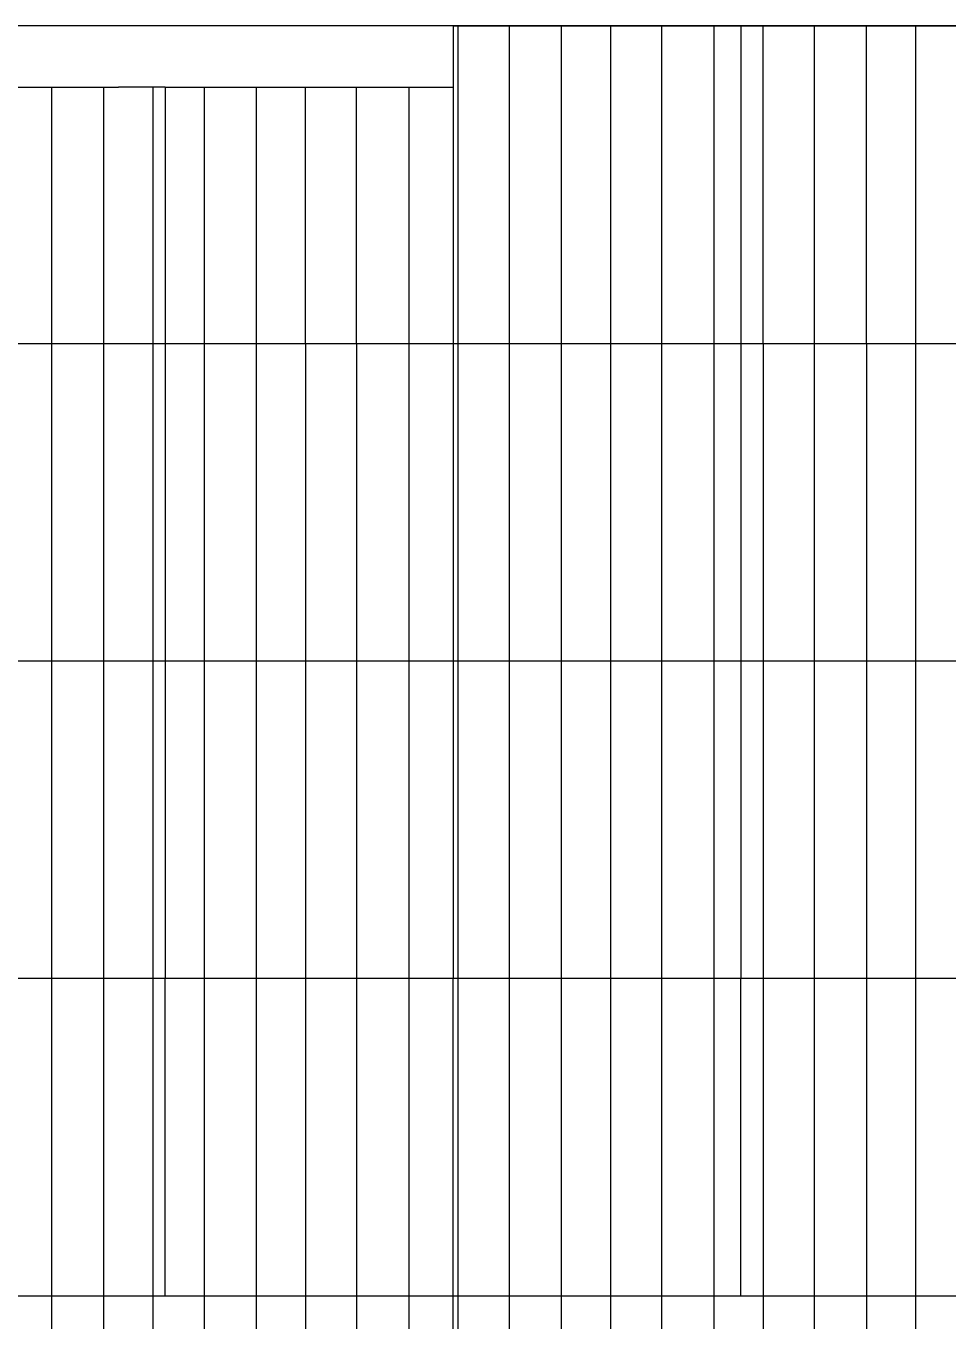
# Model space of a CAD drawing. Extents: x 0 to 304, y 106 to 158.
# Drawn here: x 37.82 to 56.56, y 131.28 to 157.6 of the extents above; entities that cross this region are included whole.
import ezdxf

# ---------------------------------------------------------------- set-up
doc = ezdxf.new("R2010")
doc.units = 0

msp = doc.modelspace()

# ---------------------------------------------------------------- linework, layer by layer
at = {"layer": 'main_merged'}
for p, q in [((35.75, 156.359, 4.8), (39.7, 156.359, 4.8)), ((35.75, 156.359, 9.6), (39.7, 156.359, 9.6)), ((35.75, 156.359, 14.4), (39.7, 156.359, 14.4)), ((41.55, 151.15, 4.8), (45.6, 151.15, 4.8)), ((41.55, 151.15, 9.6), (45.6, 151.15, 9.6)), ((41.55, 151.15, 14.4), (45.6, 151.15, 14.4)), ((53.25, 151.15, 4.8), (57.3, 151.15, 4.8)), ((53.25, 151.15, 9.6), (57.3, 151.15, 9.6)), ((53.25, 151.15, 14.4), (57.3, 151.15, 14.4)), ((41.55, 144.7, 4.8), (45.6, 144.7, 4.8)), ((41.55, 144.7, 9.6), (45.6, 144.7, 9.6)), ((41.55, 144.7, 14.4), (45.6, 144.7, 14.4)), ((53.25, 144.7, 4.8), (57.3, 144.7, 4.8)), ((53.25, 144.7, 9.6), (57.3, 144.7, 9.6)), ((53.25, 144.7, 14.4), (57.3, 144.7, 14.4)), ((41.55, 138.25, 4.8), (45.6, 138.25, 4.8)), ((41.55, 138.25, 9.6), (45.6, 138.25, 9.6)), ((41.55, 138.25, 14.4), (45.6, 138.25, 14.4)), ((53.25, 138.25, 4.8), (57.3, 138.25, 4.8)), ((53.25, 138.25, 9.6), (57.3, 138.25, 9.6)), ((53.25, 138.25, 14.4), (57.3, 138.25, 14.4)), ((41.55, 131.8, 4.8), (45.6, 131.8, 4.8)), ((41.55, 131.8, 9.6), (45.6, 131.8, 9.6)), ((41.55, 131.8, 14.4), (45.6, 131.8, 14.4)), ((53.25, 131.8, 4.8), (57.3, 131.8, 4.8)), ((53.25, 131.8, 9.6), (57.3, 131.8, 9.6)), ((53.25, 131.8, 14.4), (57.3, 131.8, 14.4))]:
    msp.add_line(p, q, dxfattribs=at)
at = {"layer": 'main_splited'}
for p, q in [((46.5, 157.6, 4.8), (52.35, 157.6, 4.8)), ((46.5, 157.6, 9.6), (52.35, 157.6, 9.6)), ((46.5, 157.6, 14.4), (52.35, 157.6, 14.4)), ((52.35, 157.6, 4.8), (58.2, 157.6, 4.8)), ((52.35, 157.6, 9.6), (58.2, 157.6, 9.6)), ((52.35, 157.6, 14.4), (58.2, 157.6, 14.4)), ((40.65, 156.359, 4.8), (39.7, 156.359, 4.8)), ((40.65, 156.359, 9.6), (39.7, 156.359, 9.6)), ((40.65, 156.359, 14.4), (39.7, 156.359, 14.4)), ((40.65, 156.359, 4.8), (46.5, 156.359, 4.8)), ((40.65, 156.359, 9.6), (46.5, 156.359, 9.6)), ((40.65, 156.359, 14.4), (46.5, 156.359, 14.4)), ((34.8, 151.15, 4.8), (40.65, 151.15, 4.8)), ((34.8, 151.15, 9.6), (40.65, 151.15, 9.6)), ((34.8, 151.15, 14.4), (40.65, 151.15, 14.4)), ((40.65, 151.15, 4.8), (41.55, 151.15, 4.8)), ((40.65, 151.15, 9.6), (41.55, 151.15, 9.6)), ((40.65, 151.15, 14.4), (41.55, 151.15, 14.4)), ((45.6, 151.15, 4.8), (46.5, 151.15, 4.8)), ((45.6, 151.15, 9.6), (46.5, 151.15, 9.6)), ((45.6, 151.15, 14.4), (46.5, 151.15, 14.4)), ((46.5, 151.15, 4.8), (52.35, 151.15, 4.8)), ((46.5, 151.15, 9.6), (52.35, 151.15, 9.6)), ((46.5, 151.15, 14.4), (52.35, 151.15, 14.4)), ((52.35, 151.15, 4.8), (53.25, 151.15, 4.8)), ((52.35, 151.15, 9.6), (53.25, 151.15, 9.6)), ((52.35, 151.15, 14.4), (53.25, 151.15, 14.4)), ((34.8, 144.7, 4.8), (40.65, 144.7, 4.8)), ((34.8, 144.7, 9.6), (40.65, 144.7, 9.6)), ((34.8, 144.7, 14.4), (40.65, 144.7, 14.4)), ((40.65, 144.7, 4.8), (41.55, 144.7, 4.8)), ((40.65, 144.7, 9.6), (41.55, 144.7, 9.6)), ((40.65, 144.7, 14.4), (41.55, 144.7, 14.4)), ((45.6, 144.7, 4.8), (46.5, 144.7, 4.8)), ((45.6, 144.7, 9.6), (46.5, 144.7, 9.6)), ((45.6, 144.7, 14.4), (46.5, 144.7, 14.4)), ((46.5, 144.7, 4.8), (52.35, 144.7, 4.8)), ((46.5, 144.7, 9.6), (52.35, 144.7, 9.6)), ((46.5, 144.7, 14.4), (52.35, 144.7, 14.4)), ((52.35, 144.7, 4.8), (53.25, 144.7, 4.8)), ((52.35, 144.7, 9.6), (53.25, 144.7, 9.6)), ((52.35, 144.7, 14.4), (53.25, 144.7, 14.4)), ((34.8, 138.25, 4.8), (40.65, 138.25, 4.8)), ((34.8, 138.25, 9.6), (40.65, 138.25, 9.6)), ((34.8, 138.25, 14.4), (40.65, 138.25, 14.4)), ((40.65, 138.25, 4.8), (41.55, 138.25, 4.8)), ((40.65, 138.25, 9.6), (41.55, 138.25, 9.6)), ((40.65, 138.25, 14.4), (41.55, 138.25, 14.4)), ((45.6, 138.25, 4.8), (46.5, 138.25, 4.8)), ((45.6, 138.25, 9.6), (46.5, 138.25, 9.6)), ((45.6, 138.25, 14.4), (46.5, 138.25, 14.4)), ((46.5, 138.25, 4.8), (52.35, 138.25, 4.8)), ((46.5, 138.25, 9.6), (52.35, 138.25, 9.6)), ((46.5, 138.25, 14.4), (52.35, 138.25, 14.4)), ((52.35, 138.25, 4.8), (53.25, 138.25, 4.8)), ((52.35, 138.25, 9.6), (53.25, 138.25, 9.6)), ((52.35, 138.25, 14.4), (53.25, 138.25, 14.4)), ((34.8, 131.8, 4.8), (40.65, 131.8, 4.8)), ((34.8, 131.8, 9.6), (40.65, 131.8, 9.6)), ((34.8, 131.8, 14.4), (40.65, 131.8, 14.4)), ((40.65, 131.8, 4.8), (41.55, 131.8, 4.8)), ((40.65, 131.8, 9.6), (41.55, 131.8, 9.6)), ((40.65, 131.8, 14.4), (41.55, 131.8, 14.4)), ((45.6, 131.8, 4.8), (46.5, 131.8, 4.8)), ((45.6, 131.8, 9.6), (46.5, 131.8, 9.6)), ((45.6, 131.8, 14.4), (46.5, 131.8, 14.4)), ((46.5, 131.8, 4.8), (52.35, 131.8, 4.8)), ((46.5, 131.8, 9.6), (52.35, 131.8, 9.6)), ((46.5, 131.8, 14.4), (52.35, 131.8, 14.4)), ((52.35, 131.8, 4.8), (53.25, 131.8, 4.8)), ((52.35, 131.8, 9.6), (53.25, 131.8, 9.6)), ((52.35, 131.8, 14.4), (53.25, 131.8, 14.4))]:
    msp.add_line(p, q, dxfattribs=at)
at = {"layer": 'RRO 200x300x6'}
for p, q in [((46.5, 157.6), (46.5, 157.6, 4.8)), ((46.5, 157.6, 4.8), (46.5, 157.6, 9.6)), ((46.5, 157.6, 9.6), (46.5, 157.6, 14.4)), ((52.35, 157.6), (52.35, 157.6, 4.8)), ((52.35, 157.6, 4.8), (52.35, 157.6, 9.6)), ((52.35, 157.6, 9.6), (52.35, 157.6, 14.4)), ((40.65, 156.359), (40.65, 156.359, 4.8)), ((40.65, 156.359, 4.8), (40.65, 156.359, 9.6)), ((40.65, 156.359, 9.6), (40.65, 156.359, 14.4)), ((46.5, 156.359), (46.5, 156.359, 4.8)), ((46.5, 156.359, 4.8), (46.5, 156.359, 9.6)), ((46.5, 156.359, 9.6), (46.5, 156.359, 14.4)), ((40.65, 151.15), (40.65, 151.15, 4.8)), ((40.65, 151.15, 4.8), (40.65, 151.15, 9.6)), ((40.65, 151.15, 9.6), (40.65, 151.15, 14.4)), ((46.5, 151.15), (46.5, 151.15, 4.8)), ((46.5, 151.15, 4.8), (46.5, 151.15, 9.6)), ((46.5, 151.15, 9.6), (46.5, 151.15, 14.4)), ((52.35, 151.15), (52.35, 151.15, 4.8)), ((52.35, 151.15, 4.8), (52.35, 151.15, 9.6)), ((52.35, 151.15, 9.6), (52.35, 151.15, 14.4)), ((40.65, 144.7), (40.65, 144.7, 4.8)), ((40.65, 144.7, 4.8), (40.65, 144.7, 9.6)), ((40.65, 144.7, 9.6), (40.65, 144.7, 14.4)), ((46.5, 144.7), (46.5, 144.7, 4.8)), ((46.5, 144.7, 4.8), (46.5, 144.7, 9.6)), ((46.5, 144.7, 9.6), (46.5, 144.7, 14.4)), ((52.35, 144.7), (52.35, 144.7, 4.8)), ((52.35, 144.7, 4.8), (52.35, 144.7, 9.6)), ((52.35, 144.7, 9.6), (52.35, 144.7, 14.4)), ((40.65, 138.25), (40.65, 138.25, 4.8)), ((40.65, 138.25, 4.8), (40.65, 138.25, 9.6)), ((40.65, 138.25, 9.6), (40.65, 138.25, 14.4)), ((46.5, 138.25), (46.5, 138.25, 4.8)), ((46.5, 138.25, 4.8), (46.5, 138.25, 9.6)), ((46.5, 138.25, 9.6), (46.5, 138.25, 14.4)), ((52.35, 138.25), (52.35, 138.25, 4.8)), ((52.35, 138.25, 4.8), (52.35, 138.25, 9.6)), ((52.35, 138.25, 9.6), (52.35, 138.25, 14.4)), ((40.65, 131.8), (40.65, 131.8, 4.8)), ((40.65, 131.8, 4.8), (40.65, 131.8, 9.6)), ((40.65, 131.8, 9.6), (40.65, 131.8, 14.4)), ((46.5, 131.8), (46.5, 131.8, 4.8)), ((46.5, 131.8, 4.8), (46.5, 131.8, 9.6)), ((46.5, 131.8, 9.6), (46.5, 131.8, 14.4)), ((52.35, 131.8), (52.35, 131.8, 4.8)), ((52.35, 131.8, 4.8), (52.35, 131.8, 9.6)), ((52.35, 131.8, 9.6), (52.35, 131.8, 14.4))]:
    msp.add_line(p, q, dxfattribs=at)
at = {"layer": 'secondary'}
for p, q in [((46.6, 157.6, 4.8), (46.6, 151.15, 4.8)), ((46.6, 157.6, 9.6), (46.6, 151.15, 9.6)), ((46.6, 157.6, 14.4), (46.6, 151.15, 14.4)), ((47.64, 157.6, 4.8), (47.64, 151.15, 4.8)), ((47.64, 157.6, 9.6), (47.64, 151.15, 9.6)), ((47.64, 157.6, 14.4), (47.64, 151.15, 14.4)), ((48.7, 157.6, 4.8), (48.7, 151.15, 4.8)), ((48.7, 157.6, 9.6), (48.7, 151.15, 9.6)), ((48.7, 157.6, 14.4), (48.7, 151.15, 14.4)), ((49.7, 157.6, 4.8), (49.7, 151.15, 4.8)), ((49.7, 157.6, 9.6), (49.7, 151.15, 9.6)), ((49.7, 157.6, 14.4), (49.7, 151.15, 14.4)), ((50.74, 157.6, 4.8), (50.74, 151.15, 4.8)), ((50.74, 157.6, 9.6), (50.74, 151.15, 9.6)), ((50.74, 157.6, 14.4), (50.74, 151.15, 14.4)), ((51.8, 157.6, 4.8), (51.8, 151.15, 4.8)), ((51.8, 157.6, 9.6), (51.8, 151.15, 9.6)), ((51.8, 157.6, 14.4), (51.8, 151.15, 14.4)), ((52.8, 151.15, 4.8), (52.8, 157.601, 4.8)), ((52.8, 151.15, 9.6), (52.8, 157.601, 9.6)), ((52.8, 151.15, 14.4), (52.8, 157.601, 14.4)), ((53.84, 157.601, 4.8), (53.84, 151.15, 4.8)), ((53.84, 157.601, 9.6), (53.84, 151.15, 9.6)), ((53.84, 157.601, 14.4), (53.84, 151.15, 14.4)), ((54.9, 151.15, 4.8), (54.9, 157.601, 4.8)), ((54.9, 151.15, 9.6), (54.9, 157.601, 9.6)), ((54.9, 151.15, 14.4), (54.9, 157.601, 14.4)), ((55.9, 157.601, 4.8), (55.9, 151.15, 4.8)), ((55.9, 157.601, 9.6), (55.9, 151.15, 9.6)), ((55.9, 157.601, 14.4), (55.9, 151.15, 14.4)), ((38.34, 156.36, 4.8), (38.34, 151.15, 4.8)), ((38.34, 156.36, 9.6), (38.34, 151.15, 9.6)), ((38.34, 156.36, 14.4), (38.34, 151.15, 14.4)), ((39.4, 156.36, 4.8), (39.4, 151.15, 4.8)), ((39.4, 156.36, 9.6), (39.4, 151.15, 9.6)), ((39.4, 156.36, 14.4), (39.4, 151.15, 14.4)), ((40.4, 156.36, 4.8), (40.4, 151.15, 4.8)), ((40.4, 156.36, 9.6), (40.4, 151.15, 9.6)), ((40.4, 156.36, 14.4), (40.4, 151.15, 14.4)), ((41.44, 156.359, 4.8), (41.44, 151.15, 4.8)), ((41.44, 156.359, 9.6), (41.44, 151.15, 9.6)), ((41.44, 156.359, 14.4), (41.44, 151.15, 14.4)), ((42.5, 156.359, 4.8), (42.5, 151.15, 4.8)), ((42.5, 156.359, 9.6), (42.5, 151.15, 9.6)), ((42.5, 156.359, 14.4), (42.5, 151.15, 14.4)), ((43.5, 151.15, 4.8), (43.5, 156.359, 4.8)), ((43.5, 151.15, 9.6), (43.5, 156.359, 9.6)), ((43.5, 151.15, 14.4), (43.5, 156.359, 14.4)), ((44.54, 151.15, 4.8), (44.54, 156.359, 4.8)), ((44.54, 151.15, 9.6), (44.54, 156.359, 9.6)), ((44.54, 151.15, 14.4), (44.54, 156.359, 14.4)), ((45.6, 156.359, 4.8), (45.6, 151.15, 4.8)), ((45.6, 156.359, 9.6), (45.6, 151.15, 9.6)), ((45.6, 156.359, 14.4), (45.6, 151.15, 14.4)), ((38.34, 151.15, 4.8), (38.34, 144.7, 4.8)), ((38.34, 151.15, 9.6), (38.34, 144.7, 9.6)), ((38.34, 151.15, 14.4), (38.34, 144.7, 14.4)), ((39.4, 151.15, 4.8), (39.4, 144.7, 4.8)), ((39.4, 151.15, 9.6), (39.4, 144.7, 9.6)), ((39.4, 151.15, 14.4), (39.4, 144.7, 14.4)), ((40.4, 151.15, 4.8), (40.4, 144.7, 4.8)), ((40.4, 151.15, 9.6), (40.4, 144.7, 9.6)), ((40.4, 151.15, 14.4), (40.4, 144.7, 14.4)), ((41.44, 151.15, 4.8), (41.44, 144.7, 4.8)), ((41.44, 151.15, 9.6), (41.44, 144.7, 9.6)), ((41.44, 151.15, 14.4), (41.44, 144.7, 14.4)), ((42.5, 151.15, 4.8), (42.5, 144.7, 4.8)), ((42.5, 151.15, 9.6), (42.5, 144.7, 9.6)), ((42.5, 151.15, 14.4), (42.5, 144.7, 14.4)), ((43.5, 151.15, 4.8), (43.5, 144.7, 4.8)), ((43.5, 151.15, 9.6), (43.5, 144.7, 9.6)), ((43.5, 151.15, 14.4), (43.5, 144.7, 14.4)), ((44.54, 151.15, 4.8), (44.54, 144.7, 4.8)), ((44.54, 151.15, 9.6), (44.54, 144.7, 9.6)), ((44.54, 151.15, 14.4), (44.54, 144.7, 14.4)), ((45.6, 151.15, 4.8), (45.6, 144.7, 4.8)), ((45.6, 151.15, 9.6), (45.6, 144.7, 9.6)), ((45.6, 151.15, 14.4), (45.6, 144.7, 14.4)), ((46.6, 151.15, 4.8), (46.6, 144.7, 4.8)), ((46.6, 151.15, 9.6), (46.6, 144.7, 9.6)), ((46.6, 151.15, 14.4), (46.6, 144.7, 14.4)), ((47.64, 151.15, 4.8), (47.64, 144.7, 4.8)), ((47.64, 151.15, 9.6), (47.64, 144.7, 9.6)), ((47.64, 151.15, 14.4), (47.64, 144.7, 14.4)), ((48.7, 151.15, 4.8), (48.7, 144.7, 4.8)), ((48.7, 151.15, 9.6), (48.7, 144.7, 9.6)), ((48.7, 151.15, 14.4), (48.7, 144.7, 14.4)), ((49.7, 151.15, 4.8), (49.7, 144.7, 4.8)), ((49.7, 151.15, 9.6), (49.7, 144.7, 9.6)), ((49.7, 151.15, 14.4), (49.7, 144.7, 14.4)), ((50.74, 151.15, 4.8), (50.74, 144.7, 4.8)), ((50.74, 151.15, 9.6), (50.74, 144.7, 9.6)), ((50.74, 151.15, 14.4), (50.74, 144.7, 14.4)), ((51.8, 151.15, 4.8), (51.8, 144.7, 4.8)), ((51.8, 151.15, 9.6), (51.8, 144.7, 9.6)), ((51.8, 151.15, 14.4), (51.8, 144.7, 14.4)), ((52.8, 151.15, 4.8), (52.8, 144.7, 4.8)), ((52.8, 151.15, 9.6), (52.8, 144.7, 9.6)), ((52.8, 151.15, 14.4), (52.8, 144.7, 14.4)), ((53.84, 151.15, 4.8), (53.84, 144.7, 4.8)), ((53.84, 151.15, 9.6), (53.84, 144.7, 9.6)), ((53.84, 151.15, 14.4), (53.84, 144.7, 14.4)), ((54.9, 151.15, 4.8), (54.9, 144.7, 4.8)), ((54.9, 151.15, 9.6), (54.9, 144.7, 9.6)), ((54.9, 151.15, 14.4), (54.9, 144.7, 14.4)), ((55.9, 151.15, 4.8), (55.9, 144.7, 4.8)), ((55.9, 151.15, 9.6), (55.9, 144.7, 9.6)), ((55.9, 151.15, 14.4), (55.9, 144.7, 14.4)), ((38.34, 144.7, 4.8), (38.34, 138.25, 4.8)), ((38.34, 144.7, 9.6), (38.34, 138.25, 9.6)), ((38.34, 144.7, 14.4), (38.34, 138.25, 14.4)), ((39.4, 144.7, 4.8), (39.4, 138.25, 4.8)), ((39.4, 144.7, 9.6), (39.4, 138.25, 9.6)), ((39.4, 144.7, 14.4), (39.4, 138.25, 14.4)), ((40.4, 144.7, 4.8), (40.4, 138.25, 4.8)), ((40.4, 144.7, 9.6), (40.4, 138.25, 9.6)), ((40.4, 144.7, 14.4), (40.4, 138.25, 14.4)), ((41.44, 144.7, 4.8), (41.44, 138.25, 4.8)), ((41.44, 144.7, 9.6), (41.44, 138.25, 9.6)), ((41.44, 144.7, 14.4), (41.44, 138.25, 14.4)), ((42.5, 144.7, 4.8), (42.5, 138.25, 4.8)), ((42.5, 144.7, 9.6), (42.5, 138.25, 9.6)), ((42.5, 144.7, 14.4), (42.5, 138.25, 14.4)), ((43.5, 144.7, 4.8), (43.5, 138.25, 4.8)), ((43.5, 144.7, 9.6), (43.5, 138.25, 9.6)), ((43.5, 144.7, 14.4), (43.5, 138.25, 14.4)), ((44.54, 144.7, 4.8), (44.54, 138.25, 4.8)), ((44.54, 144.7, 9.6), (44.54, 138.25, 9.6)), ((44.54, 144.7, 14.4), (44.54, 138.25, 14.4)), ((45.6, 144.7, 4.8), (45.6, 138.25, 4.8)), ((45.6, 144.7, 9.6), (45.6, 138.25, 9.6)), ((45.6, 144.7, 14.4), (45.6, 138.25, 14.4)), ((46.6, 144.7, 4.8), (46.6, 138.25, 4.8)), ((46.6, 144.7, 9.6), (46.6, 138.25, 9.6)), ((46.6, 144.7, 14.4), (46.6, 138.25, 14.4)), ((47.64, 144.7, 4.8), (47.64, 138.25, 4.8)), ((47.64, 144.7, 9.6), (47.64, 138.25, 9.6)), ((47.64, 144.7, 14.4), (47.64, 138.25, 14.4)), ((48.7, 144.7, 4.8), (48.7, 138.25, 4.8)), ((48.7, 144.7, 9.6), (48.7, 138.25, 9.6)), ((48.7, 144.7, 14.4), (48.7, 138.25, 14.4)), ((49.7, 144.7, 4.8), (49.7, 138.25, 4.8)), ((49.7, 144.7, 9.6), (49.7, 138.25, 9.6)), ((49.7, 144.7, 14.4), (49.7, 138.25, 14.4)), ((50.74, 144.7, 4.8), (50.74, 138.25, 4.8)), ((50.74, 144.7, 9.6), (50.74, 138.25, 9.6)), ((50.74, 144.7, 14.4), (50.74, 138.25, 14.4)), ((51.8, 144.7, 4.8), (51.8, 138.25, 4.8)), ((51.8, 144.7, 9.6), (51.8, 138.25, 9.6)), ((51.8, 144.7, 14.4), (51.8, 138.25, 14.4)), ((52.8, 144.7, 4.8), (52.8, 138.25, 4.8)), ((52.8, 144.7, 9.6), (52.8, 138.25, 9.6)), ((52.8, 144.7, 14.4), (52.8, 138.25, 14.4)), ((53.84, 144.7, 4.8), (53.84, 138.25, 4.8)), ((53.84, 144.7, 9.6), (53.84, 138.25, 9.6)), ((53.84, 144.7, 14.4), (53.84, 138.25, 14.4)), ((54.9, 144.7, 4.8), (54.9, 138.25, 4.8)), ((54.9, 144.7, 9.6), (54.9, 138.25, 9.6)), ((54.9, 144.7, 14.4), (54.9, 138.25, 14.4)), ((55.9, 144.7, 4.8), (55.9, 138.25, 4.8)), ((55.9, 144.7, 9.6), (55.9, 138.25, 9.6)), ((55.9, 144.7, 14.4), (55.9, 138.25, 14.4)), ((38.34, 138.25, 4.8), (38.34, 131.8, 4.8)), ((38.34, 138.25, 9.6), (38.34, 131.8, 9.6)), ((38.34, 138.25, 14.4), (38.34, 131.8, 14.4)), ((39.4, 138.25, 4.8), (39.4, 131.8, 4.8)), ((39.4, 138.25, 9.6), (39.4, 131.8, 9.6)), ((39.4, 138.25, 14.4), (39.4, 131.8, 14.4)), ((40.4, 138.25, 4.8), (40.4, 131.8, 4.8)), ((40.4, 138.25, 9.6), (40.4, 131.8, 9.6)), ((40.4, 138.25, 14.4), (40.4, 131.8, 14.4)), ((41.44, 138.25, 4.8), (41.44, 131.8, 4.8)), ((41.44, 138.25, 9.6), (41.44, 131.8, 9.6)), ((41.44, 138.25, 14.4), (41.44, 131.8, 14.4)), ((42.5, 138.25, 4.8), (42.5, 131.8, 4.8)), ((42.5, 138.25, 9.6), (42.5, 131.8, 9.6)), ((42.5, 138.25, 14.4), (42.5, 131.8, 14.4)), ((43.5, 138.25, 4.8), (43.5, 131.8, 4.8)), ((43.5, 138.25, 9.6), (43.5, 131.8, 9.6)), ((43.5, 138.25, 14.4), (43.5, 131.8, 14.4)), ((44.54, 138.25, 4.8), (44.54, 131.8, 4.8)), ((44.54, 138.25, 9.6), (44.54, 131.8, 9.6)), ((44.54, 138.25, 14.4), (44.54, 131.8, 14.4)), ((45.6, 138.25, 4.8), (45.6, 131.8, 4.8)), ((45.6, 138.25, 9.6), (45.6, 131.8, 9.6)), ((45.6, 138.25, 14.4), (45.6, 131.8, 14.4)), ((46.6, 138.25, 4.8), (46.6, 131.8, 4.8)), ((46.6, 138.25, 9.6), (46.6, 131.8, 9.6)), ((46.6, 138.25, 14.4), (46.6, 131.8, 14.4)), ((47.64, 138.25, 4.8), (47.64, 131.8, 4.8)), ((47.64, 138.25, 9.6), (47.64, 131.8, 9.6)), ((47.64, 138.25, 14.4), (47.64, 131.8, 14.4)), ((48.7, 138.25, 4.8), (48.7, 131.8, 4.8)), ((48.7, 138.25, 9.6), (48.7, 131.8, 9.6)), ((48.7, 138.25, 14.4), (48.7, 131.8, 14.4)), ((49.7, 138.25, 4.8), (49.7, 131.8, 4.8)), ((49.7, 138.25, 9.6), (49.7, 131.8, 9.6)), ((49.7, 138.25, 14.4), (49.7, 131.8, 14.4)), ((50.74, 138.25, 4.8), (50.74, 131.8, 4.8)), ((50.74, 138.25, 9.6), (50.74, 131.8, 9.6)), ((50.74, 138.25, 14.4), (50.74, 131.8, 14.4)), ((51.8, 138.25, 4.8), (51.8, 131.8, 4.8)), ((51.8, 138.25, 9.6), (51.8, 131.8, 9.6)), ((51.8, 138.25, 14.4), (51.8, 131.8, 14.4)), ((52.8, 138.25, 4.8), (52.8, 131.8, 4.8)), ((52.8, 138.25, 9.6), (52.8, 131.8, 9.6)), ((52.8, 138.25, 14.4), (52.8, 131.8, 14.4)), ((53.84, 138.25, 4.8), (53.84, 131.8, 4.8)), ((53.84, 138.25, 9.6), (53.84, 131.8, 9.6)), ((53.84, 138.25, 14.4), (53.84, 131.8, 14.4)), ((54.9, 138.25, 4.8), (54.9, 131.8, 4.8)), ((54.9, 138.25, 9.6), (54.9, 131.8, 9.6)), ((54.9, 138.25, 14.4), (54.9, 131.8, 14.4)), ((55.9, 138.25, 4.8), (55.9, 131.8, 4.8)), ((55.9, 138.25, 9.6), (55.9, 131.8, 9.6)), ((55.9, 138.25, 14.4), (55.9, 131.8, 14.4)), ((38.34, 131.8, 4.8), (38.34, 125.35, 4.8)), ((38.34, 131.8, 9.6), (38.34, 125.35, 9.6)), ((38.34, 131.8, 14.4), (38.34, 125.35, 14.4)), ((39.4, 131.8, 4.8), (39.4, 125.35, 4.8)), ((39.4, 131.8, 9.6), (39.4, 125.35, 9.6)), ((39.4, 131.8, 14.4), (39.4, 125.35, 14.4)), ((40.4, 131.8, 4.8), (40.4, 125.35, 4.8)), ((40.4, 131.8, 9.6), (40.4, 125.35, 9.6)), ((40.4, 131.8, 14.4), (40.4, 125.35, 14.4)), ((41.44, 131.8, 4.8), (41.44, 125.35, 4.8)), ((41.44, 131.8, 9.6), (41.44, 125.35, 9.6)), ((41.44, 131.8, 14.4), (41.44, 125.35, 14.4)), ((42.5, 131.8, 4.8), (42.5, 125.35, 4.8)), ((42.5, 131.8, 9.6), (42.5, 125.35, 9.6)), ((42.5, 131.8, 14.4), (42.5, 125.35, 14.4)), ((43.5, 131.8, 4.8), (43.5, 125.35, 4.8)), ((43.5, 131.8, 9.6), (43.5, 125.35, 9.6)), ((43.5, 131.8, 14.4), (43.5, 125.35, 14.4)), ((44.54, 131.8, 4.8), (44.54, 125.35, 4.8)), ((44.54, 131.8, 9.6), (44.54, 125.35, 9.6)), ((44.54, 131.8, 14.4), (44.54, 125.35, 14.4)), ((45.6, 131.8, 4.8), (45.6, 125.35, 4.8)), ((45.6, 131.8, 9.6), (45.6, 125.35, 9.6)), ((45.6, 131.8, 14.4), (45.6, 125.35, 14.4)), ((46.6, 131.8, 4.8), (46.6, 125.35, 4.8)), ((46.6, 131.8, 9.6), (46.6, 125.35, 9.6)), ((46.6, 131.8, 14.4), (46.6, 125.35, 14.4)), ((47.64, 131.8, 4.8), (47.64, 125.35, 4.8)), ((47.64, 131.8, 9.6), (47.64, 125.35, 9.6)), ((47.64, 131.8, 14.4), (47.64, 125.35, 14.4)), ((48.7, 131.8, 4.8), (48.7, 125.35, 4.8)), ((48.7, 131.8, 9.6), (48.7, 125.35, 9.6)), ((48.7, 131.8, 14.4), (48.7, 125.35, 14.4)), ((49.7, 131.8, 4.8), (49.7, 125.35, 4.8)), ((49.7, 131.8, 9.6), (49.7, 125.35, 9.6)), ((49.7, 131.8, 14.4), (49.7, 125.35, 14.4)), ((50.74, 131.8, 4.8), (50.74, 125.35, 4.8)), ((50.74, 131.8, 9.6), (50.74, 125.35, 9.6)), ((50.74, 131.8, 14.4), (50.74, 125.35, 14.4)), ((51.8, 131.8, 4.8), (51.8, 125.35, 4.8)), ((51.8, 131.8, 9.6), (51.8, 125.35, 9.6)), ((51.8, 131.8, 14.4), (51.8, 125.35, 14.4)), ((52.8, 131.8, 4.8), (52.8, 125.35, 4.8)), ((52.8, 131.8, 9.6), (52.8, 125.35, 9.6)), ((52.8, 131.8, 14.4), (52.8, 125.35, 14.4)), ((53.84, 131.8, 4.8), (53.84, 125.35, 4.8)), ((53.84, 131.8, 9.6), (53.84, 125.35, 9.6)), ((53.84, 131.8, 14.4), (53.84, 125.35, 14.4)), ((54.9, 131.8, 4.8), (54.9, 125.35, 4.8)), ((54.9, 131.8, 9.6), (54.9, 125.35, 9.6)), ((54.9, 131.8, 14.4), (54.9, 125.35, 14.4)), ((55.9, 131.8, 4.8), (55.9, 125.35, 4.8)), ((55.9, 131.8, 9.6), (55.9, 125.35, 9.6)), ((55.9, 131.8, 14.4), (55.9, 125.35, 14.4))]:
    msp.add_line(p, q, dxfattribs=at)
at = {"layer": 'shell'}
for points in [[(0.15, 106, 4.8), (303.525, 106, 4.8), (303.525, 157.6, 4.8), (0.15, 157.6, 4.8)], [(0.15, 106, 9.6), (303.525, 106, 9.6), (303.525, 157.6, 9.6), (0.15, 157.6, 9.6)], [(0.15, 106, 14.4), (303.525, 106, 14.4), (303.525, 157.6, 14.4), (0.15, 157.6, 14.4)]]:
    msp.add_3dface(points, dxfattribs=at)
at = {"layer": 'stabilization'}
for p, q in [((46.5, 157.6, 4.8), (46.5, 156.359, 4.8)), ((46.5, 157.6, 9.6), (46.5, 156.359, 9.6)), ((46.5, 157.6, 14.4), (46.5, 156.359, 14.4)), ((52.35, 157.6, 4.8), (52.35, 151.15, 4.8)), ((52.35, 157.6, 9.6), (52.35, 151.15, 9.6)), ((52.35, 157.6, 14.4), (52.35, 151.15, 14.4)), ((40.65, 156.359, 4.8), (40.65, 151.15, 4.8)), ((40.65, 156.359, 9.6), (40.65, 151.15, 9.6)), ((40.65, 156.359, 14.4), (40.65, 151.15, 14.4)), ((46.5, 156.359, 4.8), (46.5, 151.15, 4.8)), ((46.5, 156.359, 9.6), (46.5, 151.15, 9.6)), ((46.5, 156.359, 14.4), (46.5, 151.15, 14.4)), ((40.65, 151.15, 4.8), (40.65, 144.7, 4.8)), ((40.65, 151.15, 9.6), (40.65, 144.7, 9.6)), ((40.65, 151.15, 14.4), (40.65, 144.7, 14.4)), ((46.5, 151.15, 4.8), (46.5, 144.7, 4.8)), ((46.5, 151.15, 9.6), (46.5, 144.7, 9.6)), ((46.5, 151.15, 14.4), (46.5, 144.7, 14.4)), ((52.35, 151.15, 4.8), (52.35, 144.7, 4.8)), ((52.35, 151.15, 9.6), (52.35, 144.7, 9.6)), ((52.35, 151.15, 14.4), (52.35, 144.7, 14.4)), ((40.65, 144.7, 4.8), (40.65, 138.25, 4.8)), ((40.65, 144.7, 9.6), (40.65, 138.25, 9.6)), ((40.65, 144.7, 14.4), (40.65, 138.25, 14.4)), ((46.5, 144.7, 4.8), (46.5, 138.25, 4.8)), ((46.5, 144.7, 9.6), (46.5, 138.25, 9.6)), ((46.5, 144.7, 14.4), (46.5, 138.25, 14.4)), ((52.35, 144.7, 4.8), (52.35, 138.25, 4.8)), ((52.35, 144.7, 9.6), (52.35, 138.25, 9.6)), ((52.35, 144.7, 14.4), (52.35, 138.25, 14.4)), ((40.65, 131.8, 4.8), (40.65, 138.25, 4.8)), ((40.65, 131.8, 9.6), (40.65, 138.25, 9.6)), ((40.65, 131.8, 14.4), (40.65, 138.25, 14.4)), ((52.35, 131.8, 4.8), (52.35, 138.25, 4.8)), ((52.35, 131.8, 9.6), (52.35, 138.25, 9.6)), ((52.35, 131.8, 14.4), (52.35, 138.25, 14.4)), ((46.5, 125.35, 4.8), (46.5, 131.8, 4.8)), ((46.5, 125.35, 9.6), (46.5, 131.8, 9.6)), ((46.5, 125.35, 14.4), (46.5, 131.8, 14.4))]:
    msp.add_line(p, q, dxfattribs=at)
at = {"layer": 'stabilization_double'}
for p, q in [((46.5, 131.8, 4.8), (46.5, 138.25, 4.8)), ((46.5, 131.8, 9.6), (46.5, 138.25, 9.6)), ((46.5, 131.8, 14.4), (46.5, 138.25, 14.4))]:
    msp.add_line(p, q, dxfattribs=at)

doc.saveas('drawing.dxf')
